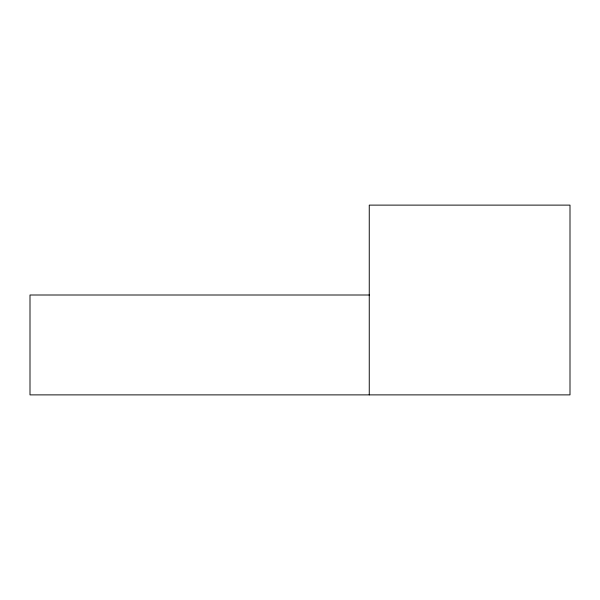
<?xml version="1.0" encoding="UTF-8"?>
<svg xmlns="http://www.w3.org/2000/svg" width="600" height="600" viewBox="0 0 600 600"><rect width="100%" height="100%" fill="white"/><g stroke="black" fill="none" stroke-linecap="round" stroke-linejoin="round"><path stroke-width="0.9" d="M369.382 295.005L30 295.005L30 394.882L570 394.882L570 205.118L369.255 205.118L369.255 394.882"/></g></svg>
